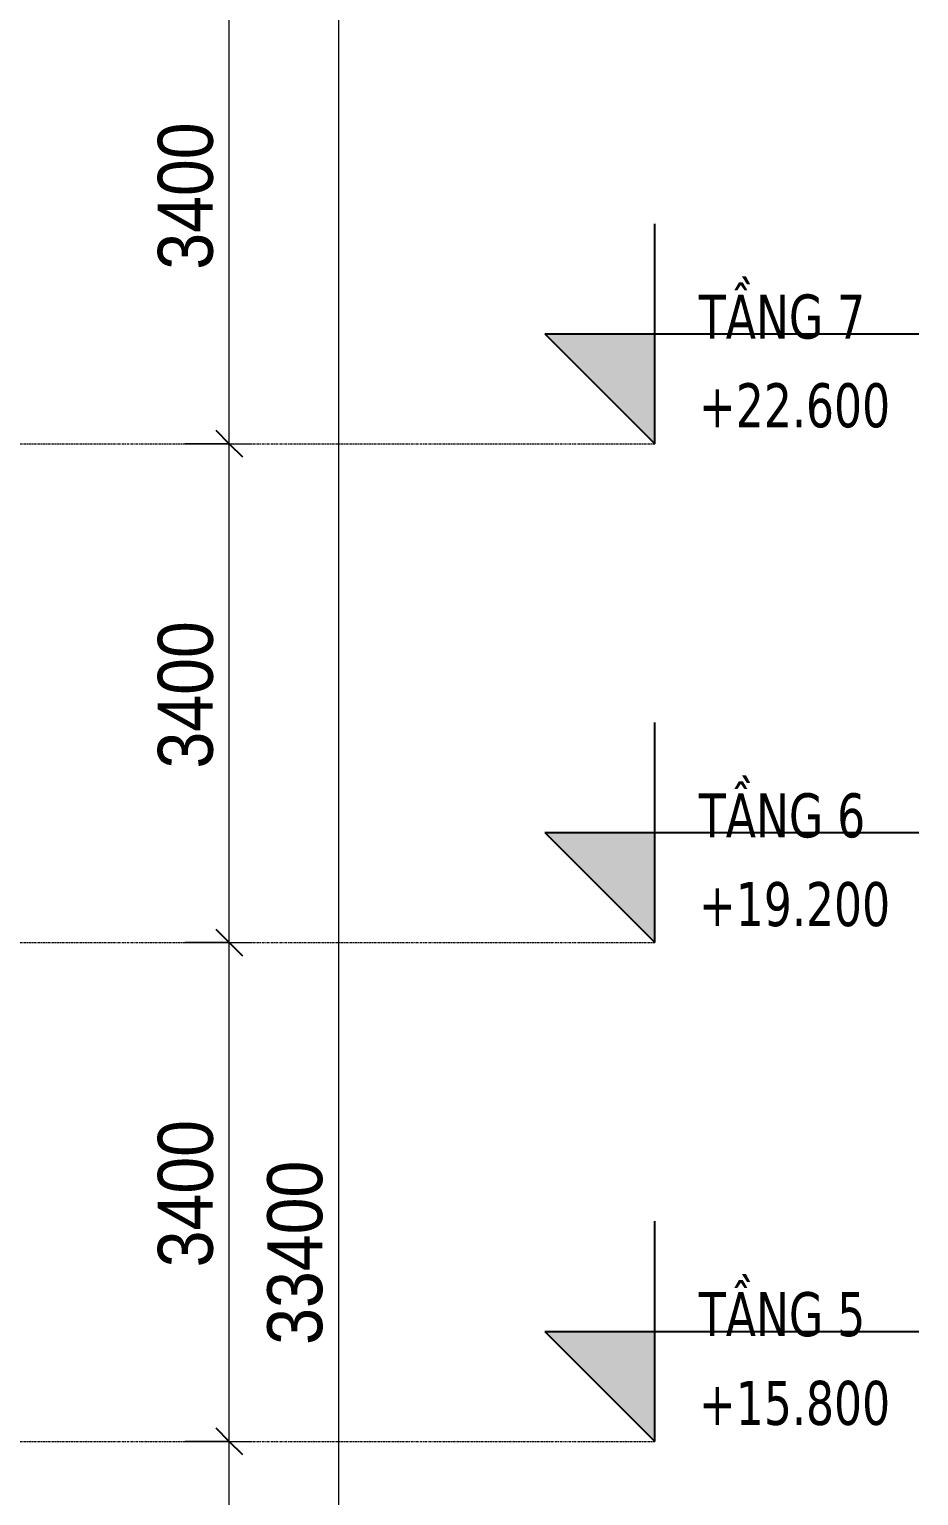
# Model space of a CAD drawing. Header units: millimetres. Extents: x 9199 to 175431, y -4466 to 35300.
# Drawn here: x 80333 to 86398, y 15430 to 25425 of the extents above; entities that cross this region are included whole.
import ezdxf

# ---------------------------------------------------------------- set-up
doc = ezdxf.new("R2010")
doc.units = ezdxf.units.MM
doc.linetypes.add('Centre', pattern=[31.75, 6.35, -4.7625, 15.875, -4.7625])
for name, color, linetype, lineweight in [('A-ANNO-DIMS', 211, 'Continuous', 9), ('A-ANNO-DIMS-150', 211, 'Continuous', 9), ('A-FLOR-LEVL', 51, 'Continuous', 9), ('A-FLOR-LEVL-1', 51, 'Continuous', 25), ('A-FLOR-LEVL-2', 51, 'Centre', 9)]:
    doc.layers.add(name, color=color, linetype=linetype, lineweight=lineweight)
doc.styles.add('Tahoma_B', font='tahomabd.ttf', dxfattribs={"width": 0.85, "height": 300})
doc.styles.add('UTM Avo', font='', dxfattribs={"width": 0.9, "height": 375})
doc.styles.get('UTM Avo').set_extended_font_data('UTM Avo')
doc.dimstyles.new('1_Dim_chi_tiet_2_5', dxfattribs={"dimscale": 304.8, "dimtxt": 374.737856, "dimasz": 0.590551, "dimexe": 0.492126, "dimexo": 0.0625, "dimgap": 0.049213, "dimtad": 1, "dimdec": 0, "dimrnd": 5, "dimzin": 0, "dimdsep": 46, "dimtxsty": 'UTM Avo', "dimblk1": 'OBLIQUE', "dimblk2": 'OBLIQUE', "dimsah": 1, "dimcen": 0.09, "dimdle": 0.492126, "dimazin": 0, "dimtfac": 1, "dimtdec": 4, "dimtix": 1, "dimtmove": 0, "dimatfit": 3, "dimfxl": 0.984252, "dimfxlon": 1, "dimtvp": 1, "dimtolj": 1, "dimtzin": 0, "dimarcsym": 2})

# ---------------------------------------------------------------- blocks, each defined once
blk = doc.blocks.new('Level - CAO ĐỘ LEVEL-350587-TKCS_MẶT ĐỨNG HƯỚNG ĐÔNG')
at = {"layer": 'A-FLOR-LEVL'}
blk.add_hatch(color=256, dxfattribs=at).paths.add_polyline_path([(84597.8, 2950), (84597.8, 2200), (83847.8, 2950)])
at = {"layer": 'A-FLOR-LEVL-1'}
for p, q in [((84597.8, 2200), (84597.8, 3700)), ((83847.8, 2950), (84597.8, 2200)), ((83847.8, 2950), (86397.8, 2950))]:
    blk.add_line(p, q, dxfattribs=at)
blk = doc.blocks.new('DIMBLOCK5-TKCS_MẶT ĐỨNG HƯỚNG ĐÔNG')
at = {"layer": 'A-ANNO-DIMS-150'}
for p, q in [((81396.6, 15800), (81846.6, 15800)), ((81696.6, 15800), (81396.6, 15800)), ((81696.6, 12400), (81696.6, 15800)), ((81396.6, 12400), (81846.6, 12400)), ((81696.6, 12400), (81396.6, 12400))]:
    blk.add_line(p, q, dxfattribs=at)
at = {"layer": 'A-ANNO-DIMS-150', "lineweight": 25}
for p, q in [((81696.6, 15800), (81606.6, 15890)), ((81696.6, 15800), (81786.6, 15710)), ((81696.6, 12400), (81606.6, 12490)), ((81696.6, 12400), (81786.6, 12310))]:
    blk.add_line(p, q, dxfattribs=at)
at = {"layer": 'A-ANNO-DIMS-150', "color": 0, "insert": (81209.4, 13586.5), "char_height": 375, "width": 1232.471, "attachment_point": 1, "rotation": 90, "line_spacing_factor": 1.110334, "style": 'UTM Avo'}
blk.add_mtext('3400', dxfattribs=at)
blk = doc.blocks.new('_Oblique')
at = {"color": 0, "linetype": 'ByBlock', "lineweight": -2}
blk.add_line((-0.5, -0.5), (0.5, 0.5), dxfattribs=at)
blk = doc.blocks.new('DIMBLOCK6-TKCS_MẶT ĐỨNG HƯỚNG ĐÔNG')
at = {"layer": 'A-ANNO-DIMS-150'}
for p, q in [((81396.6, 19200), (81846.6, 19200)), ((81696.6, 19200), (81396.6, 19200)), ((81696.6, 15800), (81696.6, 19200)), ((81396.6, 15800), (81846.6, 15800)), ((81696.6, 15800), (81396.6, 15800))]:
    blk.add_line(p, q, dxfattribs=at)
at = {"layer": 'A-ANNO-DIMS-150', "lineweight": 25}
for p, q in [((81696.6, 19200), (81606.6, 19290)), ((81696.6, 19200), (81786.6, 19110)), ((81696.6, 15800), (81606.6, 15890)), ((81696.6, 15800), (81786.6, 15710))]:
    blk.add_line(p, q, dxfattribs=at)
at = {"layer": 'A-ANNO-DIMS-150', "color": 0, "insert": (81209.4, 16986.5), "char_height": 375, "width": 1232.471, "attachment_point": 1, "rotation": 90, "line_spacing_factor": 1.110334, "style": 'UTM Avo'}
blk.add_mtext('3400', dxfattribs=at)
blk = doc.blocks.new('DIMBLOCK7-TKCS_MẶT ĐỨNG HƯỚNG ĐÔNG')
at = {"layer": 'A-ANNO-DIMS-150', "lineweight": 25}
for p, q in [((81696.6, 22600), (81606.6, 22690)), ((81696.6, 22600), (81786.6, 22510)), ((81696.6, 19200), (81606.6, 19290)), ((81696.6, 19200), (81786.6, 19110))]:
    blk.add_line(p, q, dxfattribs=at)
at = {"layer": 'A-ANNO-DIMS-150'}
for p, q in [((81396.6, 22600), (81846.6, 22600)), ((81696.6, 22600), (81396.6, 22600)), ((81696.6, 19200), (81696.6, 22600)), ((81396.6, 19200), (81846.6, 19200)), ((81696.6, 19200), (81396.6, 19200))]:
    blk.add_line(p, q, dxfattribs=at)
at = {"layer": 'A-ANNO-DIMS-150', "color": 0, "insert": (81209.4, 20386.5), "char_height": 375, "width": 1232.471, "attachment_point": 1, "rotation": 90, "line_spacing_factor": 1.110334, "style": 'UTM Avo'}
blk.add_mtext('3400', dxfattribs=at)
blk = doc.blocks.new('DIMBLOCK8-TKCS_MẶT ĐỨNG HƯỚNG ĐÔNG')
at = {"layer": 'A-ANNO-DIMS-150', "lineweight": 25}
for p, q in [((81696.6, 26000), (81606.6, 26090)), ((81696.6, 26000), (81786.6, 25910)), ((81696.6, 22600), (81606.6, 22690)), ((81696.6, 22600), (81786.6, 22510))]:
    blk.add_line(p, q, dxfattribs=at)
at = {"layer": 'A-ANNO-DIMS-150'}
for p, q in [((81396.6, 26000), (81846.6, 26000)), ((81696.6, 26000), (81396.6, 26000)), ((81696.6, 22600), (81696.6, 26000)), ((81396.6, 22600), (81846.6, 22600)), ((81696.6, 22600), (81396.6, 22600))]:
    blk.add_line(p, q, dxfattribs=at)
at = {"layer": 'A-ANNO-DIMS-150', "color": 0, "insert": (81209.4, 23786.5), "char_height": 375, "width": 1232.471, "attachment_point": 1, "rotation": 90, "line_spacing_factor": 1.110334, "style": 'UTM Avo'}
blk.add_mtext('3400', dxfattribs=at)
blk = doc.blocks.new('DIMBLOCK23-TKCS_MẶT ĐỨNG HƯỚNG ĐÔNG')
at = {"layer": 'A-ANNO-DIMS-150', "lineweight": 25}
for p, q in [((82442.6, 33800), (82352.6, 33890)), ((82442.6, 33800), (82532.6, 33710)), ((82442.6, 400), (82352.6, 490)), ((82442.6, 400), (82532.6, 310))]:
    blk.add_line(p, q, dxfattribs=at)
at = {"layer": 'A-ANNO-DIMS-150'}
for p, q in [((82442.6, 250), (82442.6, 33950)), ((82142.6, 33800), (82592.6, 33800)), ((82442.6, 33800), (82142.6, 33800)), ((82142.6, 400), (82592.6, 400)), ((82442.6, 400), (82142.6, 400))]:
    blk.add_line(p, q, dxfattribs=at)
at = {"layer": 'A-ANNO-DIMS-150', "color": 0, "insert": (81955.5, 16458.1), "char_height": 375, "width": 1540.589, "attachment_point": 1, "rotation": 90, "line_spacing_factor": 1.110334, "style": 'UTM Avo'}
blk.add_mtext('33400', dxfattribs=at)

msp = doc.modelspace()

# ---------------------------------------------------------------- linework, layer by layer
at = {"layer": 'A-FLOR-LEVL-2'}
for p, q in [((9199.1, 22600), (84597.8, 22600)), ((9199.1, 19200), (84597.8, 19200)), ((9199.1, 15800), (84597.8, 15800))]:
    msp.add_line(p, q, dxfattribs=at)

# ---------------------------------------------------------------- block references
at = {"layer": 'A-FLOR-LEVL-1'}
for p in [(0, 20400), (0, 17000), (0, 13600)]:
    msp.add_blockref('Level - CAO ĐỘ LEVEL-350587-TKCS_MẶT ĐỨNG HƯỚNG ĐÔNG', p, dxfattribs=at)

# ---------------------------------------------------------------- texts
at = {"layer": 'A-FLOR-LEVL', "char_height": 300, "line_spacing_factor": 0.996129, "style": 'Tahoma_B'}
for s, insert, width, attachment_point in [('\\pt1530,3060,4590,6120,7650,9180,10710,12240,13770,15300,16830,18360,19890,21420,22950,24480,26010,27540,29070,30600,32130,33660,35190,36720,38250,39780,41310,42840,44370,45900,47430,48960;TẦNG 7', (84898.6, 23311.5), 1357.875, 7), ('\\pt637.5,1275,1912.5,2550,3187.5,3825,4462.5,5100,5737.5,6375,7012.5,7650,8287.5,8925,9562.5,10200,10837.5,11475,12112.5,12750,13387.5,14025,14662.5,15300,15937.5,16575,17212.5,17850,18487.5,19125,19762.5,20400;+22.600', (84898.6, 23012.6), 1551.675, 1), ('\\pt1530,3060,4590,6120,7650,9180,10710,12240,13770,15300,16830,18360,19890,21420,22950,24480,26010,27540,29070,30600,32130,33660,35190,36720,38250,39780,41310,42840,44370,45900,47430,48960;TẦNG 6', (84898.6, 19911.5), 1357.875, 7), ('\\pt637.5,1275,1912.5,2550,3187.5,3825,4462.5,5100,5737.5,6375,7012.5,7650,8287.5,8925,9562.5,10200,10837.5,11475,12112.5,12750,13387.5,14025,14662.5,15300,15937.5,16575,17212.5,17850,18487.5,19125,19762.5,20400;+19.200', (84898.6, 19612.6), 1551.675, 1), ('\\pt1530,3060,4590,6120,7650,9180,10710,12240,13770,15300,16830,18360,19890,21420,22950,24480,26010,27540,29070,30600,32130,33660,35190,36720,38250,39780,41310,42840,44370,45900,47430,48960;TẦNG 5', (84898.6, 16511.5), 1357.875, 7), ('\\pt637.5,1275,1912.5,2550,3187.5,3825,4462.5,5100,5737.5,6375,7012.5,7650,8287.5,8925,9562.5,10200,10837.5,11475,12112.5,12750,13387.5,14025,14662.5,15300,15937.5,16575,17212.5,17850,18487.5,19125,19762.5,20400;+15.800', (84898.6, 16212.6), 1551.675, 1)]:
    msp.add_mtext(s, dxfattribs=dict(at, insert=insert, width=width, attachment_point=attachment_point))

# ---------------------------------------------------------------- dimensions: what is measured, and where the dimension line sits
at = {"layer": 'A-ANNO-DIMS'}
for base, p1, p2, override, picture, middle in [((82442.6, 33800), (82142.6, 400), (82142.6, 33800), {"dimpost": '<>', "dimfxl": 33400}, 'DIMBLOCK23-TKCS_MẶT ĐỨNG HƯỚNG ĐÔNG', (82233.6, 17100)), ((81696.6, 26000), (81396.6, 22600), (81396.6, 26000), {"dimpost": '<>', "dimfxl": 3400}, 'DIMBLOCK8-TKCS_MẶT ĐỨNG HƯỚNG ĐÔNG', (81487.5, 24300)), ((81696.6, 22600), (81396.6, 19200), (81396.6, 22600), {"dimpost": '<>', "dimfxl": 3400}, 'DIMBLOCK7-TKCS_MẶT ĐỨNG HƯỚNG ĐÔNG', (81487.5, 20900)), ((81696.6, 19200), (81396.6, 15800), (81396.6, 19200), {"dimpost": '<>', "dimfxl": 3400}, 'DIMBLOCK6-TKCS_MẶT ĐỨNG HƯỚNG ĐÔNG', (81487.5, 17500)), ((81696.6, 15800), (81396.6, 12400), (81396.6, 15800), {"dimpost": '<>', "dimfxl": 3400}, 'DIMBLOCK5-TKCS_MẶT ĐỨNG HƯỚNG ĐÔNG', (81487.5, 14100))]:
    dim = msp.add_linear_dim(base=base, p1=p1, p2=p2, angle=90, dimstyle='1_Dim_chi_tiet_2_5', override=override, dxfattribs=at)
    dim.commit()
    dim.dimension.update_dxf_attribs({"geometry": picture, "text_midpoint": middle})

doc.saveas('drawing.dxf')
